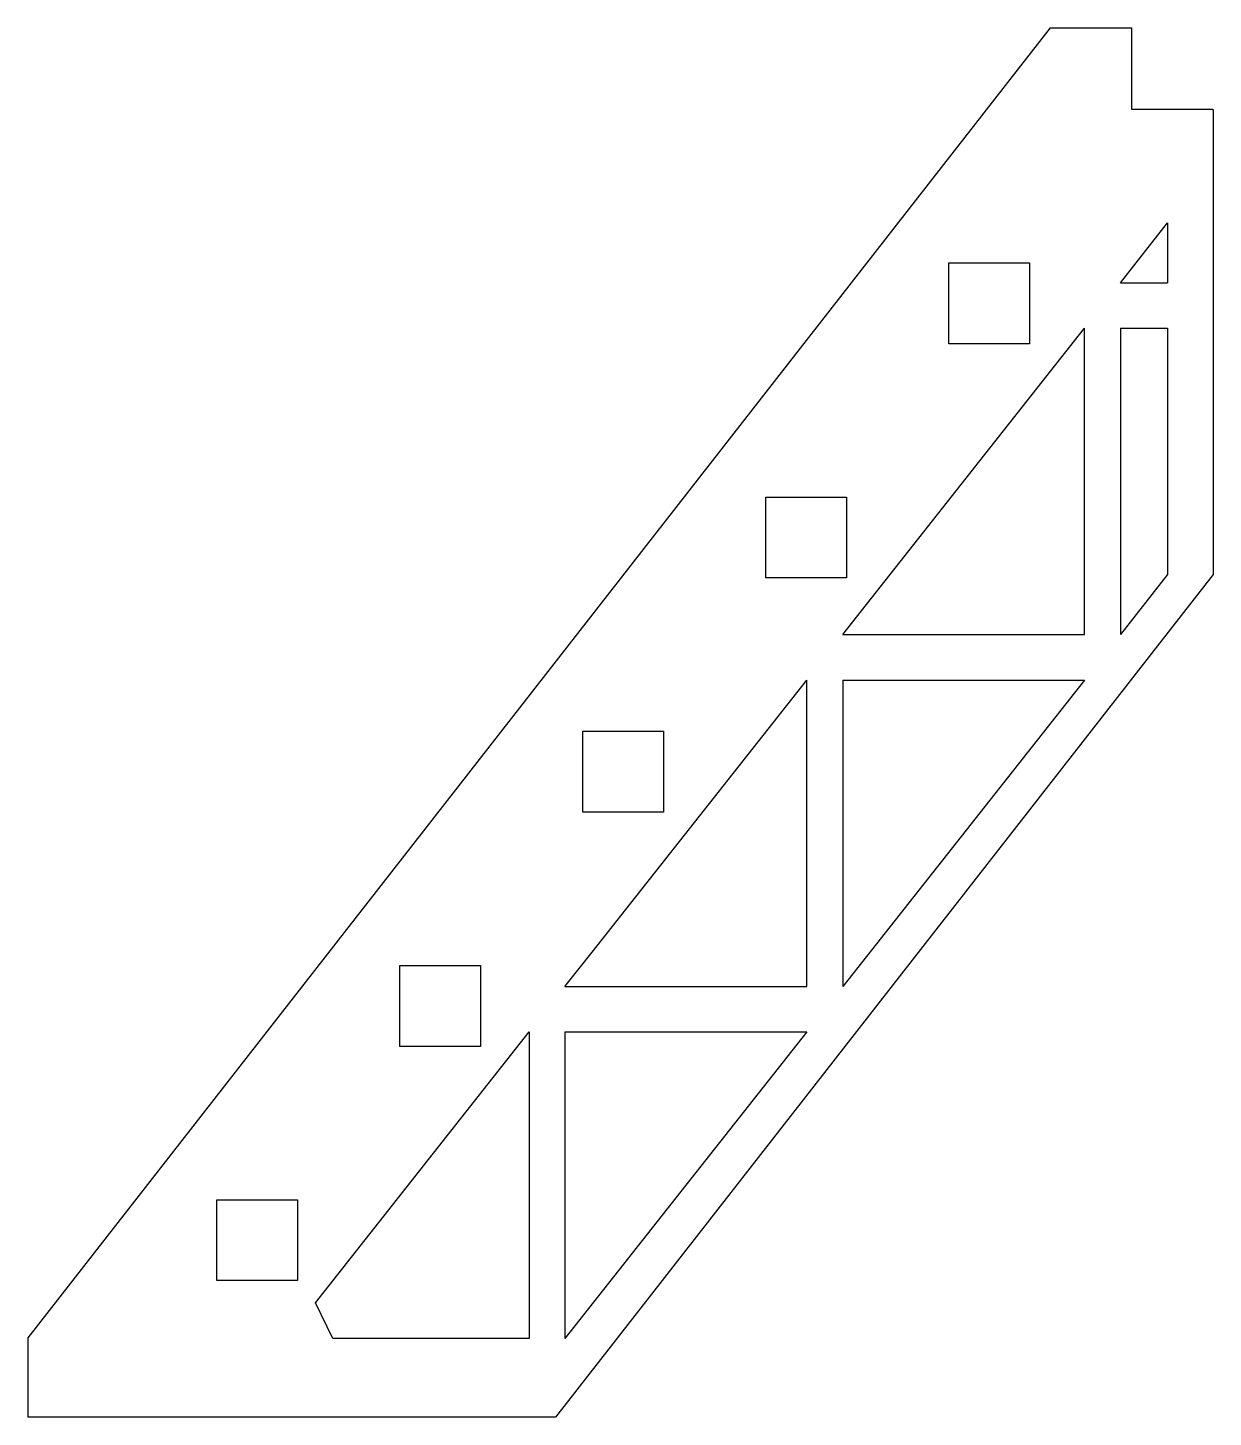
# Model space of a CAD drawing. Extents: x 13 to 65, y -61 to 0.
import ezdxf

# ---------------------------------------------------------------- set-up
doc = ezdxf.new("R2010")
doc.units = 0
doc.layers.get('0').update_dxf_attribs({"linetype": 'continuous'})

# ---------------------------------------------------------------- blocks, each defined once
blk = doc.blocks.new('BODY070')
at = {"color": 0}
for p, q in [((57.887, 0), (61.047, 0)), ((61.047, 0), (61.472, 0)), ((61.472, -0.04), (61.472, 0)), ((57.887, 0), (13.012, -57.501)), ((61.472, -3.59), (61.472, -0.04)), ((65.022, -3.59), (61.472, -3.59)), ((65.022, -3.59), (65.047, -3.59)), ((65.047, -3.59), (65.047, -24)), ((60.971, -11.19), (63.047, -8.56)), ((63.047, -8.56), (63.047, -11.19)), ((53.439, -13.871), (53.439, -10.321)), ((53.439, -10.321), (56.989, -10.321)), ((56.989, -10.321), (56.989, -13.871)), ((60.971, -11.19), (63.047, -11.19)), ((48.784, -26.632), (59.395, -13.187)), ((59.395, -26.632), (59.395, -13.187)), ((60.971, -13.187), (60.971, -26.632)), ((60.971, -13.187), (63.047, -13.187)), ((63.047, -13.187), (63.047, -24.001)), ((56.989, -13.871), (53.439, -13.871)), ((45.405, -24.151), (45.405, -20.601)), ((45.405, -20.601), (48.955, -20.601)), ((48.955, -20.601), (48.955, -24.151)), ((65.047, -24), (36.178, -60.99)), ((48.955, -24.151), (45.405, -24.151)), ((63.047, -24.001), (60.971, -26.632)), ((48.784, -26.632), (59.395, -26.632)), ((37.779, -40.577), (47.207, -28.63)), ((47.207, -42.081), (47.207, -28.63)), ((48.784, -28.63), (48.784, -42.081)), ((59.395, -28.63), (48.784, -42.081)), ((48.784, -28.63), (59.395, -28.63)), ((37.372, -34.432), (37.372, -30.882)), ((37.372, -30.882), (40.922, -30.882)), ((40.922, -30.882), (40.922, -34.432)), ((40.922, -34.432), (37.372, -34.432)), ((36.592, -42.081), (37.779, -40.577)), ((29.338, -44.713), (29.338, -41.163)), ((29.338, -41.163), (32.888, -41.163)), ((32.888, -41.163), (32.888, -44.713)), ((36.592, -42.081), (47.207, -42.081)), ((25.634, -55.965), (35.015, -44.079)), ((35.015, -44.079), (35.015, -57.535)), ((36.592, -44.079), (47.207, -44.079)), ((36.592, -44.079), (36.592, -57.535)), ((47.207, -44.079), (36.592, -57.535)), ((32.888, -44.713), (29.338, -44.713)), ((21.305, -54.994), (21.305, -51.444)), ((21.305, -51.444), (24.855, -51.444)), ((24.855, -51.444), (24.855, -54.994)), ((24.855, -54.994), (21.305, -54.994)), ((26.395, -57.535), (25.634, -55.965)), ((13.012, -57.501), (13.012, -60.99)), ((35.015, -57.535), (26.395, -57.535)), ((36.178, -60.99), (13.012, -60.99))]:
    blk.add_line(p, q, dxfattribs=at)

msp = doc.modelspace()

# ---------------------------------------------------------------- block references
at = {"color": 0}
msp.add_blockref('BODY070', (0, 0), dxfattribs=at)

doc.saveas('drawing.dxf')
